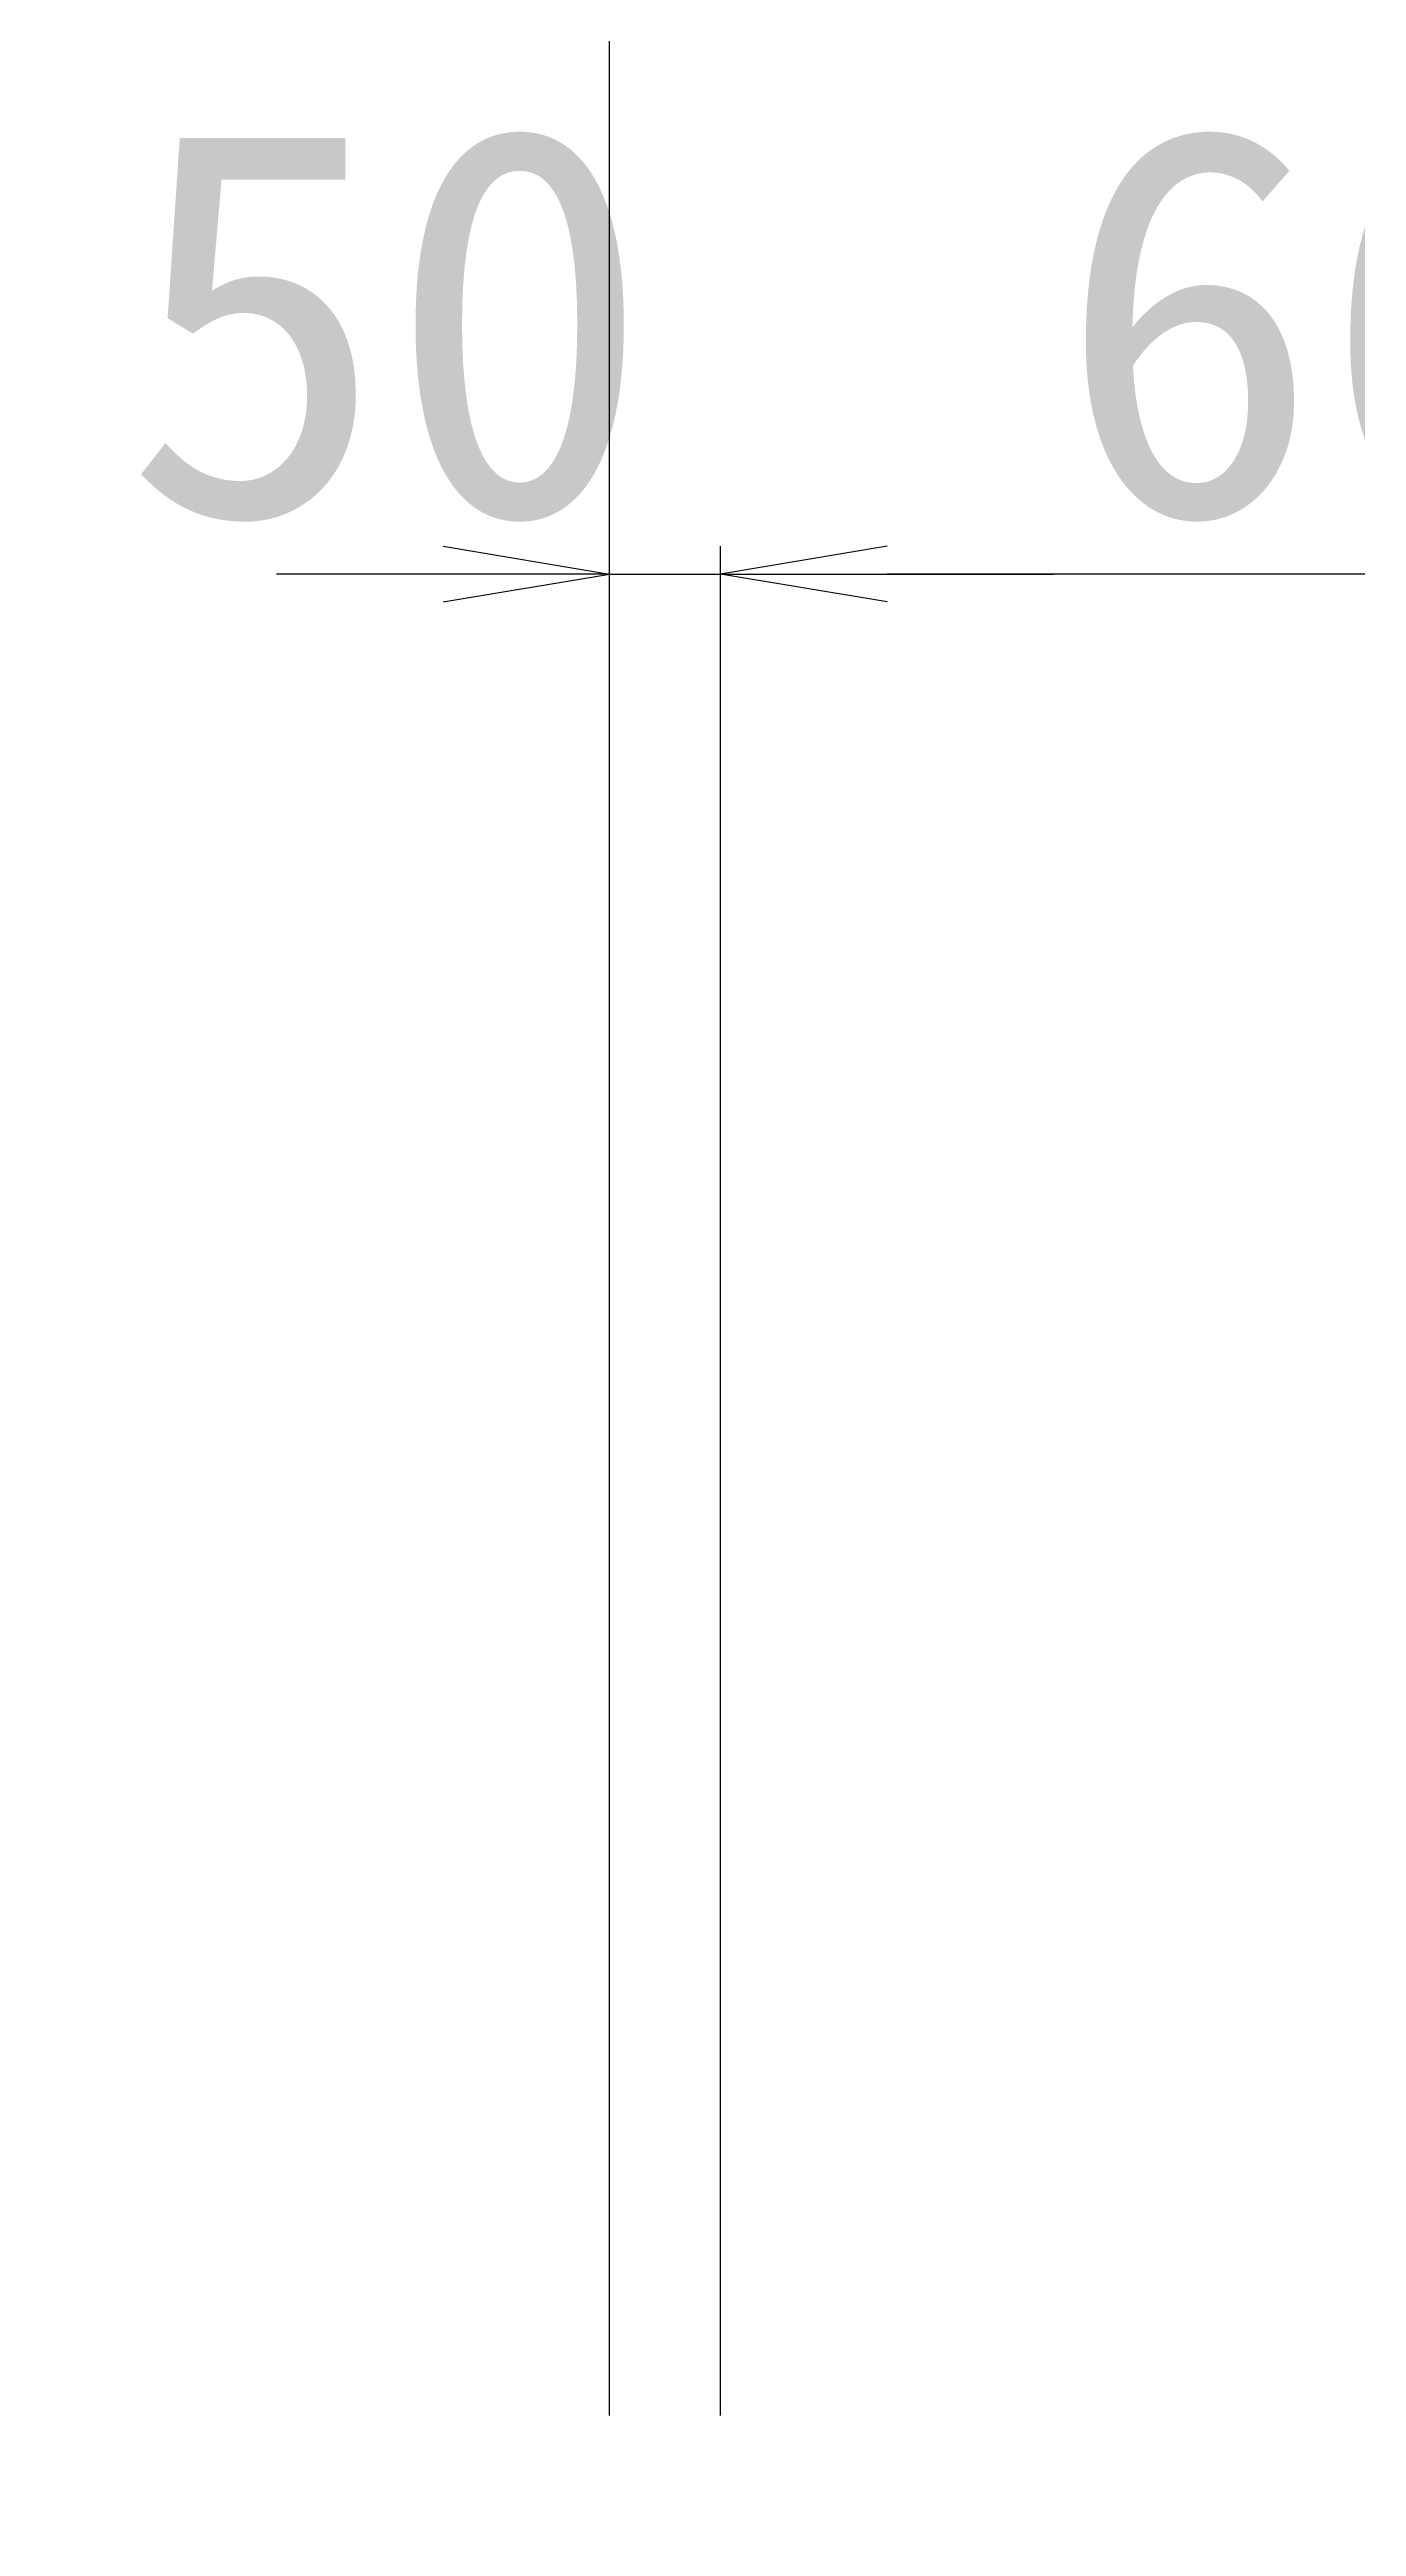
# Model space of a CAD drawing. Header units: millimetres. Extents: x -154198 to 210257, y -78304 to 147765.
# Drawn here: x 93520 to 94109, y 51701 to 52817 of the extents above; entities that cross this region are included whole.
import ezdxf

# ---------------------------------------------------------------- set-up
doc = ezdxf.new("R2010")
doc.units = ezdxf.units.MM
doc.header["$LTSCALE"] = 0.25
doc.layers.get('Defpoints').update_dxf_attribs({"color": 171})
doc.layers.add('D-STR-DIM', color=7, linetype='Continuous')
doc.styles.add('MSゴシック_10', font='MS Gothic.ttf')
doc.dimstyles.new('DIM', dxfattribs={"dimscale": 100, "dimtxt": 3.5, "dimasz": 1.5, "dimexe": 0.25, "dimexo": 1, "dimgap": 0.5, "dimtad": 3, "dimdec": 0, "dimzin": 0, "dimdsep": 46, "dimtxsty": 'MSゴシック_10', "dimblk": 'OPEN', "dimcen": 0, "dimclrd": 256, "dimclre": 256, "dimclrt": 3, "dimaunit": 1, "dimadec": 3, "dimazin": 0, "dimtfac": 1, "dimtdec": 0, "dimtix": 1, "dimtmove": 2, "dimatfit": 2, "dimldrblk": 'OPEN', "dimfxl": 1, "dimtolj": 1, "dimtzin": 0, "dimarcsym": 2})

# ---------------------------------------------------------------- blocks, each defined once
blk = doc.blocks.new('_Open')
at = {"color": 0, "linetype": 'ByBlock', "lineweight": -2}
for p, q in [((-1, 0.167), (0, 0)), ((-1, -0.167), (0, 0)), ((0, 0), (-1, 0))]:
    blk.add_line(p, q, dxfattribs=at)
blk = doc.blocks.new('*D170')
at = {"layer": 'D-STR-DIM', "lineweight": -2, "transparency": 16777216}
for p, q in [((93822.6, 51751.1), (93822.6, 52593.3)), ((94482.6, 51751.1), (94482.6, 52593.3)), ((94407.6, 52580.8), (93897.6, 52580.8))]:
    blk.add_line(p, q, dxfattribs=at)
at = {"layer": 'Defpoints', "color": 0, "transparency": 16777216}
for p in [(93822.6, 52580.8), (93822.6, 51701.1), (94482.6, 51701.1)]:
    blk.add_point(p, dxfattribs=at)
at = {"layer": 'D-STR-DIM', "lineweight": -2, "transparency": 16777216, "xscale": 75, "yscale": 75, "zscale": 75, "rotation": 180}
blk.add_blockref('_Open', (93822.6, 52580.8), dxfattribs=at)
at = {"layer": 'D-STR-DIM', "lineweight": -2, "transparency": 16777216, "xscale": 75, "yscale": 75, "zscale": 75}
blk.add_blockref('_Open', (94482.6, 52580.8), dxfattribs=at)
at = {"layer": 'D-STR-DIM', "color": 3, "transparency": 16777216, "insert": (94152.6, 52693.3), "char_height": 175, "attachment_point": 5, "style": 'MSゴシック_10'}
blk.add_mtext('\\A1;660', dxfattribs=at)
blk = doc.blocks.new('*D172')
at = {"layer": 'D-STR-DIM', "lineweight": -2, "transparency": 16777216}
for p, q in [((93772.6, 51751.1), (93772.6, 52943.3)), ((94532.6, 51751.1), (94532.6, 52943.3)), ((94457.6, 52930.8), (93847.6, 52930.8))]:
    blk.add_line(p, q, dxfattribs=at)
at = {"layer": 'Defpoints', "color": 0, "transparency": 16777216}
for p in [(93772.6, 52930.8), (93772.6, 51701.1), (94532.6, 51701.1)]:
    blk.add_point(p, dxfattribs=at)
at = {"layer": 'D-STR-DIM', "lineweight": -2, "transparency": 16777216, "xscale": 75, "yscale": 75, "zscale": 75, "rotation": 180}
blk.add_blockref('_Open', (93772.6, 52930.8), dxfattribs=at)
at = {"layer": 'D-STR-DIM', "lineweight": -2, "transparency": 16777216, "xscale": 75, "yscale": 75, "zscale": 75}
blk.add_blockref('_Open', (94532.6, 52930.8), dxfattribs=at)
at = {"layer": 'D-STR-DIM', "color": 3, "transparency": 16777216, "insert": (94152.6, 53043.3), "char_height": 175, "attachment_point": 5, "style": 'MSゴシック_10'}
blk.add_mtext('\\A1;760', dxfattribs=at)
blk = doc.blocks.new('*D173')
at = {"layer": 'D-STR-DIM', "lineweight": -2, "transparency": 16777216}
for p, q in [((93772.6, 51751.1), (93772.6, 52593.3)), ((93822.6, 51751.1), (93822.6, 52593.3)), ((93697.6, 52580.8), (93622.6, 52580.8)), ((93772.6, 52580.8), (93822.6, 52580.8)), ((93897.6, 52580.8), (93972.6, 52580.8))]:
    blk.add_line(p, q, dxfattribs=at)
at = {"layer": 'Defpoints', "color": 0, "transparency": 16777216}
for p in [(93822.6, 52580.8), (93772.6, 51701.1), (93822.6, 51701.1)]:
    blk.add_point(p, dxfattribs=at)
at = {"layer": 'D-STR-DIM', "lineweight": -2, "transparency": 16777216, "xscale": 75, "yscale": 75, "zscale": 75}
blk.add_blockref('_Open', (93772.6, 52580.8), dxfattribs=at)
at = {"layer": 'D-STR-DIM', "lineweight": -2, "transparency": 16777216, "xscale": 75, "yscale": 75, "zscale": 75, "rotation": 180}
blk.add_blockref('_Open', (93822.6, 52580.8), dxfattribs=at)
at = {"layer": 'D-STR-DIM', "color": 3, "transparency": 16777216, "insert": (93672.6, 52693.3), "char_height": 175, "attachment_point": 5, "style": 'MSゴシック_10'}
blk.add_mtext('\\A1;50', dxfattribs=at)
blk = doc.blocks.new('*D181')
at = {"layer": 'D-STR-DIM', "lineweight": -2, "transparency": 16777216}
for p, q in [((92602.6, 51751.1), (92602.6, 53705.8)), ((94152.6, 52876.1), (94152.6, 53705.8)), ((94077.6, 53693.3), (92677.6, 53693.3))]:
    blk.add_line(p, q, dxfattribs=at)
at = {"layer": 'Defpoints', "color": 0, "transparency": 16777216}
for p in [(92602.6, 53693.3), (94152.6, 52826.1), (92602.6, 51701.1)]:
    blk.add_point(p, dxfattribs=at)
at = {"layer": 'D-STR-DIM', "lineweight": -2, "transparency": 16777216, "xscale": 75, "yscale": 75, "zscale": 75, "rotation": 180}
blk.add_blockref('_Open', (92602.6, 53693.3), dxfattribs=at)
at = {"layer": 'D-STR-DIM', "lineweight": -2, "transparency": 16777216, "xscale": 75, "yscale": 75, "zscale": 75}
blk.add_blockref('_Open', (94152.6, 53693.3), dxfattribs=at)
at = {"layer": 'D-STR-DIM', "color": 3, "transparency": 16777216, "insert": (93377.6, 53805.8), "char_height": 175, "attachment_point": 5, "style": 'MSゴシック_10'}
blk.add_mtext('\\A1;1550', dxfattribs=at)
blk = doc.blocks.new('*D182')
at = {"layer": 'D-STR-DIM', "lineweight": -2, "transparency": 16777216}
for p, q in [((92602.6, 51751.1), (92602.6, 54055.8)), ((101602.6, 51751.1), (101602.6, 54055.8)), ((92677.6, 54043.3), (101527.6, 54043.3))]:
    blk.add_line(p, q, dxfattribs=at)
at = {"layer": 'Defpoints', "color": 0, "transparency": 16777216}
for p in [(101602.6, 54043.3), (92602.6, 51701.1), (101602.6, 51701.1)]:
    blk.add_point(p, dxfattribs=at)
at = {"layer": 'D-STR-DIM', "lineweight": -2, "transparency": 16777216, "xscale": 75, "yscale": 75, "zscale": 75, "rotation": 180}
blk.add_blockref('_Open', (92602.6, 54043.3), dxfattribs=at)
at = {"layer": 'D-STR-DIM', "lineweight": -2, "transparency": 16777216, "xscale": 75, "yscale": 75, "zscale": 75}
blk.add_blockref('_Open', (101602.6, 54043.3), dxfattribs=at)
at = {"layer": 'D-STR-DIM', "color": 3, "transparency": 16777216, "insert": (97102.6, 54155.8), "char_height": 175, "attachment_point": 5, "style": 'MSゴシック_10'}
blk.add_mtext('\\A1;9000', dxfattribs=at)

msp = doc.modelspace()

# ---------------------------------------------------------------- dimensions: what is measured, and where the dimension line sits
at = {"layer": 'D-STR-DIM'}
for base, p1, p2, picture, middle in [((101602.6, 54043.3), (92602.6, 51701.1), (101602.6, 51701.1), '*D182', (97102.6, 54155.8)), ((92602.6, 53693.3), (94152.6, 52826.1), (92602.6, 51701.1), '*D181', (93377.6, 53805.8))]:
    dim = msp.add_linear_dim(base=base, p1=p1, p2=p2, angle=180, dimstyle='DIM', override={"dimscale": 0}, dxfattribs=at)
    dim.commit()
    dim.dimension.update_dxf_attribs({"geometry": picture, "text_midpoint": middle})
for base, p1, p2, picture, middle in [((93772.6, 52930.8), (94532.6, 51701.1), (93772.6, 51701.1), '*D172', (94152.6, 53043.3)), ((93822.6, 52580.8), (94482.6, 51701.1), (93822.6, 51701.1), '*D170', (94152.6, 52693.3))]:
    dim = msp.add_linear_dim(base=base, p1=p1, p2=p2, dimstyle='DIM', override={"dimscale": 0}, dxfattribs=at)
    dim.commit()
    dim.dimension.update_dxf_attribs({"geometry": picture, "text_midpoint": middle})
dim = msp.add_linear_dim(base=(93822.6, 52580.8), p1=(93772.6, 51701.1), p2=(93822.6, 51701.1), angle=180, dimstyle='DIM', override={"dimscale": 0, "dimtmove": 1}, dxfattribs=at)
dim.commit()
dim.dimension.update_dxf_attribs({"geometry": '*D173', "text_midpoint": (93672.6, 52693.3), "dimtype": 160})

doc.saveas('drawing.dxf')
